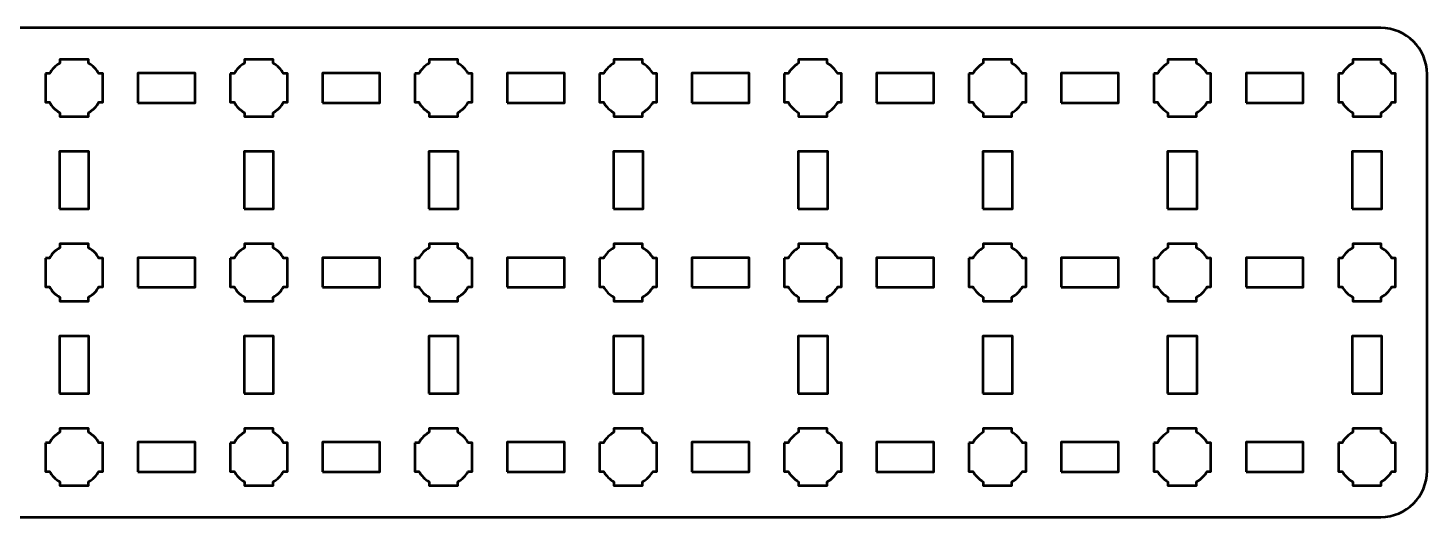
# Model space of a CAD drawing. Header units: centimetres. Extents: x -25.1 to 4.2, y -17.5 to -12.2.
# Drawn here: x -11 to 4.15, y -17.5 to -12.2 of the extents above; entities that cross this region are included whole.
import ezdxf

# ---------------------------------------------------------------- set-up
doc = ezdxf.new("R2010")
doc.units = ezdxf.units.CM
doc.header["$MEASUREMENT"] = 0
doc.layers.add('Layer 1', color=7, linetype='Continuous')

msp = doc.modelspace()

# ---------------------------------------------------------------- linework, layer by layer
at = {"layer": 'Layer 1', "color": 250, "lineweight": 53}
for points in [[(-9.81, -13.01), (-9.19, -13.01), (-9.19, -12.69), (-9.81, -12.69), (-9.81, -13.01)], [(-7.81, -13.01), (-7.19, -13.01), (-7.19, -12.69), (-7.81, -12.69), (-7.81, -13.01)], [(-5.81, -13.01), (-5.19, -13.01), (-5.19, -12.69), (-5.81, -12.69), (-5.81, -13.01)], [(-3.81, -13.01), (-3.19, -13.01), (-3.19, -12.69), (-3.81, -12.69), (-3.81, -13.01)], [(-1.81, -13.01), (-1.19, -13.01), (-1.19, -12.69), (-1.81, -12.69), (-1.81, -13.01)], [(0.19, -13.01), (0.81, -13.01), (0.81, -12.69), (0.19, -12.69), (0.19, -13.01)], [(2.19, -13.01), (2.81, -13.01), (2.81, -12.69), (2.19, -12.69), (2.19, -13.01)], [(-10.66, -14.16), (-10.34, -14.16), (-10.34, -13.54), (-10.66, -13.54), (-10.66, -14.16)], [(-8.66, -14.16), (-8.34, -14.16), (-8.34, -13.54), (-8.66, -13.54), (-8.66, -14.16)], [(-6.66, -14.16), (-6.34, -14.16), (-6.34, -13.54), (-6.66, -13.54), (-6.66, -14.16)], [(-4.66, -14.16), (-4.34, -14.16), (-4.34, -13.54), (-4.66, -13.54), (-4.66, -14.16)], [(-2.66, -14.16), (-2.34, -14.16), (-2.34, -13.54), (-2.66, -13.54), (-2.66, -14.16)], [(-0.66, -14.16), (-0.34, -14.16), (-0.34, -13.54), (-0.66, -13.54), (-0.66, -14.16)], [(1.34, -14.16), (1.66, -14.16), (1.66, -13.54), (1.34, -13.54), (1.34, -14.16)], [(3.34, -14.16), (3.66, -14.16), (3.66, -13.54), (3.34, -13.54), (3.34, -14.16)], [(-9.81, -15.01), (-9.19, -15.01), (-9.19, -14.69), (-9.81, -14.69), (-9.81, -15.01)], [(-7.81, -15.01), (-7.19, -15.01), (-7.19, -14.69), (-7.81, -14.69), (-7.81, -15.01)], [(-5.81, -15.01), (-5.19, -15.01), (-5.19, -14.69), (-5.81, -14.69), (-5.81, -15.01)], [(-3.81, -15.01), (-3.19, -15.01), (-3.19, -14.69), (-3.81, -14.69), (-3.81, -15.01)], [(-1.81, -15.01), (-1.19, -15.01), (-1.19, -14.69), (-1.81, -14.69), (-1.81, -15.01)], [(0.19, -15.01), (0.81, -15.01), (0.81, -14.69), (0.19, -14.69), (0.19, -15.01)], [(2.19, -15.01), (2.81, -15.01), (2.81, -14.69), (2.19, -14.69), (2.19, -15.01)], [(-10.66, -16.16), (-10.34, -16.16), (-10.34, -15.54), (-10.66, -15.54), (-10.66, -16.16)], [(-8.66, -16.16), (-8.34, -16.16), (-8.34, -15.54), (-8.66, -15.54), (-8.66, -16.16)], [(-6.66, -16.16), (-6.34, -16.16), (-6.34, -15.54), (-6.66, -15.54), (-6.66, -16.16)], [(-4.66, -16.16), (-4.34, -16.16), (-4.34, -15.54), (-4.66, -15.54), (-4.66, -16.16)], [(-2.66, -16.16), (-2.34, -16.16), (-2.34, -15.54), (-2.66, -15.54), (-2.66, -16.16)], [(-0.66, -16.16), (-0.34, -16.16), (-0.34, -15.54), (-0.66, -15.54), (-0.66, -16.16)], [(1.34, -16.16), (1.66, -16.16), (1.66, -15.54), (1.34, -15.54), (1.34, -16.16)], [(3.34, -16.16), (3.66, -16.16), (3.66, -15.54), (3.34, -15.54), (3.34, -16.16)], [(-9.81, -17.01), (-9.19, -17.01), (-9.19, -16.69), (-9.81, -16.69), (-9.81, -17.01)], [(-7.81, -17.01), (-7.19, -17.01), (-7.19, -16.69), (-7.81, -16.69), (-7.81, -17.01)], [(-5.81, -17.01), (-5.19, -17.01), (-5.19, -16.69), (-5.81, -16.69), (-5.81, -17.01)], [(-3.81, -17.01), (-3.19, -17.01), (-3.19, -16.69), (-3.81, -16.69), (-3.81, -17.01)], [(-1.81, -17.01), (-1.19, -17.01), (-1.19, -16.69), (-1.81, -16.69), (-1.81, -17.01)], [(0.19, -17.01), (0.81, -17.01), (0.81, -16.69), (0.19, -16.69), (0.19, -17.01)], [(2.19, -17.01), (2.81, -17.01), (2.81, -16.69), (2.19, -16.69), (2.19, -17.01)]]:
    msp.add_lwpolyline(points, close=True, dxfattribs=at)
msp.add_open_spline([(-25.15, -17), (-25.15, -17), (-25.15, -12.7), (-25.15, -12.7), (-25.15, -12.7), (-25.15, -12.42391), (-24.92609, -12.2), (-24.65, -12.2), (-24.65, -12.2), (-24.65, -12.2), (3.65, -12.2), (3.65, -12.2), (3.65, -12.2), (3.92609, -12.2), (4.15, -12.42391), (4.15, -12.7), (4.15, -12.7), (4.15, -12.7), (4.15, -17), (4.15, -17), (4.15, -17), (4.15, -17.27609), (3.92609, -17.5), (3.65, -17.5), (3.65, -17.5), (3.65, -17.5), (-24.65, -17.5), (-24.65, -17.5), (-24.65, -17.5), (-24.92609, -17.5), (-25.15, -17.27609), (-25.15, -17)], degree=3, knots=[0, 0, 0, 0, 0.125, 0.125, 0.125, 0.125, 0.25, 0.25, 0.25, 0.25, 0.375, 0.375, 0.375, 0.375, 0.5, 0.5, 0.5, 0.5, 0.625, 0.625, 0.625, 0.625, 0.75, 0.75, 0.75, 0.75, 0.875, 0.875, 0.875, 0.875, 1, 1, 1, 1], dxfattribs=at)
at = {"layer": 'Layer 1', "lineweight": 53}
for points in [[(-10.81, -12.695), (-10.81, -12.695), (-10.76851, -12.695), (-10.76851, -12.695), (-10.76851, -12.695), (-10.74128, -12.64795), (-10.70205, -12.60872), (-10.655, -12.58149), (-10.655, -12.58149), (-10.655, -12.58149), (-10.655, -12.54), (-10.655, -12.54), (-10.655, -12.54), (-10.655, -12.54), (-10.5, -12.54), (-10.5, -12.54), (-10.5, -12.54), (-10.5, -12.54), (-10.345, -12.54), (-10.345, -12.54), (-10.345, -12.54), (-10.345, -12.54), (-10.345, -12.58149), (-10.345, -12.58149), (-10.345, -12.58149), (-10.29795, -12.60872), (-10.25872, -12.64795), (-10.23149, -12.695), (-10.23149, -12.695), (-10.23149, -12.695), (-10.19, -12.695), (-10.19, -12.695), (-10.19, -12.695), (-10.19, -12.695), (-10.19, -12.85), (-10.19, -12.85), (-10.19, -12.85), (-10.19, -12.85), (-10.19, -13.005), (-10.19, -13.005), (-10.19, -13.005), (-10.19, -13.005), (-10.23149, -13.005), (-10.23149, -13.005), (-10.23149, -13.005), (-10.25872, -13.05205), (-10.29795, -13.09128), (-10.345, -13.11851), (-10.345, -13.11851), (-10.345, -13.11851), (-10.345, -13.16), (-10.345, -13.16), (-10.345, -13.16), (-10.345, -13.16), (-10.5, -13.16), (-10.5, -13.16), (-10.5, -13.16), (-10.5, -13.16), (-10.655, -13.16), (-10.655, -13.16), (-10.655, -13.16), (-10.655, -13.16), (-10.655, -13.11851), (-10.655, -13.11851), (-10.655, -13.11851), (-10.70205, -13.09128), (-10.74128, -13.05205), (-10.76851, -13.005), (-10.76851, -13.005), (-10.76851, -13.005), (-10.81, -13.005), (-10.81, -13.005), (-10.81, -13.005), (-10.81, -13.005), (-10.81, -12.85), (-10.81, -12.85), (-10.81, -12.85), (-10.81, -12.85), (-10.81, -12.695), (-10.81, -12.695)], [(-8.81, -12.695), (-8.81, -12.695), (-8.76851, -12.695), (-8.76851, -12.695), (-8.76851, -12.695), (-8.74128, -12.64795), (-8.70205, -12.60872), (-8.655, -12.58149), (-8.655, -12.58149), (-8.655, -12.58149), (-8.655, -12.54), (-8.655, -12.54), (-8.655, -12.54), (-8.655, -12.54), (-8.5, -12.54), (-8.5, -12.54), (-8.5, -12.54), (-8.5, -12.54), (-8.345, -12.54), (-8.345, -12.54), (-8.345, -12.54), (-8.345, -12.54), (-8.345, -12.58149), (-8.345, -12.58149), (-8.345, -12.58149), (-8.29795, -12.60872), (-8.25872, -12.64795), (-8.23149, -12.695), (-8.23149, -12.695), (-8.23149, -12.695), (-8.19, -12.695), (-8.19, -12.695), (-8.19, -12.695), (-8.19, -12.695), (-8.19, -12.85), (-8.19, -12.85), (-8.19, -12.85), (-8.19, -12.85), (-8.19, -13.005), (-8.19, -13.005), (-8.19, -13.005), (-8.19, -13.005), (-8.23149, -13.005), (-8.23149, -13.005), (-8.23149, -13.005), (-8.25872, -13.05205), (-8.29795, -13.09128), (-8.345, -13.11851), (-8.345, -13.11851), (-8.345, -13.11851), (-8.345, -13.16), (-8.345, -13.16), (-8.345, -13.16), (-8.345, -13.16), (-8.5, -13.16), (-8.5, -13.16), (-8.5, -13.16), (-8.5, -13.16), (-8.655, -13.16), (-8.655, -13.16), (-8.655, -13.16), (-8.655, -13.16), (-8.655, -13.11851), (-8.655, -13.11851), (-8.655, -13.11851), (-8.70205, -13.09128), (-8.74128, -13.05205), (-8.76851, -13.005), (-8.76851, -13.005), (-8.76851, -13.005), (-8.81, -13.005), (-8.81, -13.005), (-8.81, -13.005), (-8.81, -13.005), (-8.81, -12.85), (-8.81, -12.85), (-8.81, -12.85), (-8.81, -12.85), (-8.81, -12.695), (-8.81, -12.695)], [(-6.81, -12.695), (-6.81, -12.695), (-6.76851, -12.695), (-6.76851, -12.695), (-6.76851, -12.695), (-6.74128, -12.64795), (-6.70205, -12.60872), (-6.655, -12.58149), (-6.655, -12.58149), (-6.655, -12.58149), (-6.655, -12.54), (-6.655, -12.54), (-6.655, -12.54), (-6.655, -12.54), (-6.5, -12.54), (-6.5, -12.54), (-6.5, -12.54), (-6.5, -12.54), (-6.345, -12.54), (-6.345, -12.54), (-6.345, -12.54), (-6.345, -12.54), (-6.345, -12.58149), (-6.345, -12.58149), (-6.345, -12.58149), (-6.29795, -12.60872), (-6.25872, -12.64795), (-6.23149, -12.695), (-6.23149, -12.695), (-6.23149, -12.695), (-6.19, -12.695), (-6.19, -12.695), (-6.19, -12.695), (-6.19, -12.695), (-6.19, -12.85), (-6.19, -12.85), (-6.19, -12.85), (-6.19, -12.85), (-6.19, -13.005), (-6.19, -13.005), (-6.19, -13.005), (-6.19, -13.005), (-6.23149, -13.005), (-6.23149, -13.005), (-6.23149, -13.005), (-6.25872, -13.05205), (-6.29795, -13.09128), (-6.345, -13.11851), (-6.345, -13.11851), (-6.345, -13.11851), (-6.345, -13.16), (-6.345, -13.16), (-6.345, -13.16), (-6.345, -13.16), (-6.5, -13.16), (-6.5, -13.16), (-6.5, -13.16), (-6.5, -13.16), (-6.655, -13.16), (-6.655, -13.16), (-6.655, -13.16), (-6.655, -13.16), (-6.655, -13.11851), (-6.655, -13.11851), (-6.655, -13.11851), (-6.70205, -13.09128), (-6.74128, -13.05205), (-6.76851, -13.005), (-6.76851, -13.005), (-6.76851, -13.005), (-6.81, -13.005), (-6.81, -13.005), (-6.81, -13.005), (-6.81, -13.005), (-6.81, -12.85), (-6.81, -12.85), (-6.81, -12.85), (-6.81, -12.85), (-6.81, -12.695), (-6.81, -12.695)], [(-4.81, -12.695), (-4.81, -12.695), (-4.76851, -12.695), (-4.76851, -12.695), (-4.76851, -12.695), (-4.74128, -12.64795), (-4.70205, -12.60872), (-4.655, -12.58149), (-4.655, -12.58149), (-4.655, -12.58149), (-4.655, -12.54), (-4.655, -12.54), (-4.655, -12.54), (-4.655, -12.54), (-4.5, -12.54), (-4.5, -12.54), (-4.5, -12.54), (-4.5, -12.54), (-4.345, -12.54), (-4.345, -12.54), (-4.345, -12.54), (-4.345, -12.54), (-4.345, -12.58149), (-4.345, -12.58149), (-4.345, -12.58149), (-4.29795, -12.60872), (-4.25872, -12.64795), (-4.23149, -12.695), (-4.23149, -12.695), (-4.23149, -12.695), (-4.19, -12.695), (-4.19, -12.695), (-4.19, -12.695), (-4.19, -12.695), (-4.19, -12.85), (-4.19, -12.85), (-4.19, -12.85), (-4.19, -12.85), (-4.19, -13.005), (-4.19, -13.005), (-4.19, -13.005), (-4.19, -13.005), (-4.23149, -13.005), (-4.23149, -13.005), (-4.23149, -13.005), (-4.25872, -13.05205), (-4.29795, -13.09128), (-4.345, -13.11851), (-4.345, -13.11851), (-4.345, -13.11851), (-4.345, -13.16), (-4.345, -13.16), (-4.345, -13.16), (-4.345, -13.16), (-4.5, -13.16), (-4.5, -13.16), (-4.5, -13.16), (-4.5, -13.16), (-4.655, -13.16), (-4.655, -13.16), (-4.655, -13.16), (-4.655, -13.16), (-4.655, -13.11851), (-4.655, -13.11851), (-4.655, -13.11851), (-4.70205, -13.09128), (-4.74128, -13.05205), (-4.76851, -13.005), (-4.76851, -13.005), (-4.76851, -13.005), (-4.81, -13.005), (-4.81, -13.005), (-4.81, -13.005), (-4.81, -13.005), (-4.81, -12.85), (-4.81, -12.85), (-4.81, -12.85), (-4.81, -12.85), (-4.81, -12.695), (-4.81, -12.695)], [(-2.81, -12.695), (-2.81, -12.695), (-2.76851, -12.695), (-2.76851, -12.695), (-2.76851, -12.695), (-2.74128, -12.64795), (-2.70205, -12.60872), (-2.655, -12.58149), (-2.655, -12.58149), (-2.655, -12.58149), (-2.655, -12.54), (-2.655, -12.54), (-2.655, -12.54), (-2.655, -12.54), (-2.5, -12.54), (-2.5, -12.54), (-2.5, -12.54), (-2.5, -12.54), (-2.345, -12.54), (-2.345, -12.54), (-2.345, -12.54), (-2.345, -12.54), (-2.345, -12.58149), (-2.345, -12.58149), (-2.345, -12.58149), (-2.29795, -12.60872), (-2.25872, -12.64795), (-2.23149, -12.695), (-2.23149, -12.695), (-2.23149, -12.695), (-2.19, -12.695), (-2.19, -12.695), (-2.19, -12.695), (-2.19, -12.695), (-2.19, -12.85), (-2.19, -12.85), (-2.19, -12.85), (-2.19, -12.85), (-2.19, -13.005), (-2.19, -13.005), (-2.19, -13.005), (-2.19, -13.005), (-2.23149, -13.005), (-2.23149, -13.005), (-2.23149, -13.005), (-2.25872, -13.05205), (-2.29795, -13.09128), (-2.345, -13.11851), (-2.345, -13.11851), (-2.345, -13.11851), (-2.345, -13.16), (-2.345, -13.16), (-2.345, -13.16), (-2.345, -13.16), (-2.5, -13.16), (-2.5, -13.16), (-2.5, -13.16), (-2.5, -13.16), (-2.655, -13.16), (-2.655, -13.16), (-2.655, -13.16), (-2.655, -13.16), (-2.655, -13.11851), (-2.655, -13.11851), (-2.655, -13.11851), (-2.70205, -13.09128), (-2.74128, -13.05205), (-2.76851, -13.005), (-2.76851, -13.005), (-2.76851, -13.005), (-2.81, -13.005), (-2.81, -13.005), (-2.81, -13.005), (-2.81, -13.005), (-2.81, -12.85), (-2.81, -12.85), (-2.81, -12.85), (-2.81, -12.85), (-2.81, -12.695), (-2.81, -12.695)], [(-0.81, -12.695), (-0.81, -12.695), (-0.76851, -12.695), (-0.76851, -12.695), (-0.76851, -12.695), (-0.74128, -12.64795), (-0.70205, -12.60872), (-0.655, -12.58149), (-0.655, -12.58149), (-0.655, -12.58149), (-0.655, -12.54), (-0.655, -12.54), (-0.655, -12.54), (-0.655, -12.54), (-0.5, -12.54), (-0.5, -12.54), (-0.5, -12.54), (-0.5, -12.54), (-0.345, -12.54), (-0.345, -12.54), (-0.345, -12.54), (-0.345, -12.54), (-0.345, -12.58149), (-0.345, -12.58149), (-0.345, -12.58149), (-0.29795, -12.60872), (-0.25872, -12.64795), (-0.23149, -12.695), (-0.23149, -12.695), (-0.23149, -12.695), (-0.19, -12.695), (-0.19, -12.695), (-0.19, -12.695), (-0.19, -12.695), (-0.19, -12.85), (-0.19, -12.85), (-0.19, -12.85), (-0.19, -12.85), (-0.19, -13.005), (-0.19, -13.005), (-0.19, -13.005), (-0.19, -13.005), (-0.23149, -13.005), (-0.23149, -13.005), (-0.23149, -13.005), (-0.25872, -13.05205), (-0.29795, -13.09128), (-0.345, -13.11851), (-0.345, -13.11851), (-0.345, -13.11851), (-0.345, -13.16), (-0.345, -13.16), (-0.345, -13.16), (-0.345, -13.16), (-0.5, -13.16), (-0.5, -13.16), (-0.5, -13.16), (-0.5, -13.16), (-0.655, -13.16), (-0.655, -13.16), (-0.655, -13.16), (-0.655, -13.16), (-0.655, -13.11851), (-0.655, -13.11851), (-0.655, -13.11851), (-0.70205, -13.09128), (-0.74128, -13.05205), (-0.76851, -13.005), (-0.76851, -13.005), (-0.76851, -13.005), (-0.81, -13.005), (-0.81, -13.005), (-0.81, -13.005), (-0.81, -13.005), (-0.81, -12.85), (-0.81, -12.85), (-0.81, -12.85), (-0.81, -12.85), (-0.81, -12.695), (-0.81, -12.695)], [(1.19, -12.695), (1.19, -12.695), (1.23149, -12.695), (1.23149, -12.695), (1.23149, -12.695), (1.25872, -12.64795), (1.29795, -12.60872), (1.345, -12.58149), (1.345, -12.58149), (1.345, -12.58149), (1.345, -12.54), (1.345, -12.54), (1.345, -12.54), (1.345, -12.54), (1.5, -12.54), (1.5, -12.54), (1.5, -12.54), (1.5, -12.54), (1.655, -12.54), (1.655, -12.54), (1.655, -12.54), (1.655, -12.54), (1.655, -12.58149), (1.655, -12.58149), (1.655, -12.58149), (1.70205, -12.60872), (1.74128, -12.64795), (1.76851, -12.695), (1.76851, -12.695), (1.76851, -12.695), (1.81, -12.695), (1.81, -12.695), (1.81, -12.695), (1.81, -12.695), (1.81, -12.85), (1.81, -12.85), (1.81, -12.85), (1.81, -12.85), (1.81, -13.005), (1.81, -13.005), (1.81, -13.005), (1.81, -13.005), (1.76851, -13.005), (1.76851, -13.005), (1.76851, -13.005), (1.74128, -13.05205), (1.70205, -13.09128), (1.655, -13.11851), (1.655, -13.11851), (1.655, -13.11851), (1.655, -13.16), (1.655, -13.16), (1.655, -13.16), (1.655, -13.16), (1.5, -13.16), (1.5, -13.16), (1.5, -13.16), (1.5, -13.16), (1.345, -13.16), (1.345, -13.16), (1.345, -13.16), (1.345, -13.16), (1.345, -13.11851), (1.345, -13.11851), (1.345, -13.11851), (1.29795, -13.09128), (1.25872, -13.05205), (1.23149, -13.005), (1.23149, -13.005), (1.23149, -13.005), (1.19, -13.005), (1.19, -13.005), (1.19, -13.005), (1.19, -13.005), (1.19, -12.85), (1.19, -12.85), (1.19, -12.85), (1.19, -12.85), (1.19, -12.695), (1.19, -12.695)], [(3.19, -12.695), (3.19, -12.695), (3.23149, -12.695), (3.23149, -12.695), (3.23149, -12.695), (3.25872, -12.64795), (3.29795, -12.60872), (3.345, -12.58149), (3.345, -12.58149), (3.345, -12.58149), (3.345, -12.54), (3.345, -12.54), (3.345, -12.54), (3.345, -12.54), (3.5, -12.54), (3.5, -12.54), (3.5, -12.54), (3.5, -12.54), (3.655, -12.54), (3.655, -12.54), (3.655, -12.54), (3.655, -12.54), (3.655, -12.58149), (3.655, -12.58149), (3.655, -12.58149), (3.70205, -12.60872), (3.74128, -12.64795), (3.76851, -12.695), (3.76851, -12.695), (3.76851, -12.695), (3.81, -12.695), (3.81, -12.695), (3.81, -12.695), (3.81, -12.695), (3.81, -12.85), (3.81, -12.85), (3.81, -12.85), (3.81, -12.85), (3.81, -13.005), (3.81, -13.005), (3.81, -13.005), (3.81, -13.005), (3.76851, -13.005), (3.76851, -13.005), (3.76851, -13.005), (3.74128, -13.05205), (3.70205, -13.09128), (3.655, -13.11851), (3.655, -13.11851), (3.655, -13.11851), (3.655, -13.16), (3.655, -13.16), (3.655, -13.16), (3.655, -13.16), (3.5, -13.16), (3.5, -13.16), (3.5, -13.16), (3.5, -13.16), (3.345, -13.16), (3.345, -13.16), (3.345, -13.16), (3.345, -13.16), (3.345, -13.11851), (3.345, -13.11851), (3.345, -13.11851), (3.29795, -13.09128), (3.25872, -13.05205), (3.23149, -13.005), (3.23149, -13.005), (3.23149, -13.005), (3.19, -13.005), (3.19, -13.005), (3.19, -13.005), (3.19, -13.005), (3.19, -12.85), (3.19, -12.85), (3.19, -12.85), (3.19, -12.85), (3.19, -12.695), (3.19, -12.695)], [(-10.81, -14.695), (-10.81, -14.695), (-10.76851, -14.695), (-10.76851, -14.695), (-10.76851, -14.695), (-10.74128, -14.64795), (-10.70205, -14.60872), (-10.655, -14.58149), (-10.655, -14.58149), (-10.655, -14.58149), (-10.655, -14.54), (-10.655, -14.54), (-10.655, -14.54), (-10.655, -14.54), (-10.5, -14.54), (-10.5, -14.54), (-10.5, -14.54), (-10.5, -14.54), (-10.345, -14.54), (-10.345, -14.54), (-10.345, -14.54), (-10.345, -14.54), (-10.345, -14.58149), (-10.345, -14.58149), (-10.345, -14.58149), (-10.29795, -14.60872), (-10.25872, -14.64795), (-10.23149, -14.695), (-10.23149, -14.695), (-10.23149, -14.695), (-10.19, -14.695), (-10.19, -14.695), (-10.19, -14.695), (-10.19, -14.695), (-10.19, -14.85), (-10.19, -14.85), (-10.19, -14.85), (-10.19, -14.85), (-10.19, -15.005), (-10.19, -15.005), (-10.19, -15.005), (-10.19, -15.005), (-10.23149, -15.005), (-10.23149, -15.005), (-10.23149, -15.005), (-10.25872, -15.05205), (-10.29795, -15.09128), (-10.345, -15.11851), (-10.345, -15.11851), (-10.345, -15.11851), (-10.345, -15.16), (-10.345, -15.16), (-10.345, -15.16), (-10.345, -15.16), (-10.5, -15.16), (-10.5, -15.16), (-10.5, -15.16), (-10.5, -15.16), (-10.655, -15.16), (-10.655, -15.16), (-10.655, -15.16), (-10.655, -15.16), (-10.655, -15.11851), (-10.655, -15.11851), (-10.655, -15.11851), (-10.70205, -15.09128), (-10.74128, -15.05205), (-10.76851, -15.005), (-10.76851, -15.005), (-10.76851, -15.005), (-10.81, -15.005), (-10.81, -15.005), (-10.81, -15.005), (-10.81, -15.005), (-10.81, -14.85), (-10.81, -14.85), (-10.81, -14.85), (-10.81, -14.85), (-10.81, -14.695), (-10.81, -14.695)], [(-8.81, -14.695), (-8.81, -14.695), (-8.76851, -14.695), (-8.76851, -14.695), (-8.76851, -14.695), (-8.74128, -14.64795), (-8.70205, -14.60872), (-8.655, -14.58149), (-8.655, -14.58149), (-8.655, -14.58149), (-8.655, -14.54), (-8.655, -14.54), (-8.655, -14.54), (-8.655, -14.54), (-8.5, -14.54), (-8.5, -14.54), (-8.5, -14.54), (-8.5, -14.54), (-8.345, -14.54), (-8.345, -14.54), (-8.345, -14.54), (-8.345, -14.54), (-8.345, -14.58149), (-8.345, -14.58149), (-8.345, -14.58149), (-8.29795, -14.60872), (-8.25872, -14.64795), (-8.23149, -14.695), (-8.23149, -14.695), (-8.23149, -14.695), (-8.19, -14.695), (-8.19, -14.695), (-8.19, -14.695), (-8.19, -14.695), (-8.19, -14.85), (-8.19, -14.85), (-8.19, -14.85), (-8.19, -14.85), (-8.19, -15.005), (-8.19, -15.005), (-8.19, -15.005), (-8.19, -15.005), (-8.23149, -15.005), (-8.23149, -15.005), (-8.23149, -15.005), (-8.25872, -15.05205), (-8.29795, -15.09128), (-8.345, -15.11851), (-8.345, -15.11851), (-8.345, -15.11851), (-8.345, -15.16), (-8.345, -15.16), (-8.345, -15.16), (-8.345, -15.16), (-8.5, -15.16), (-8.5, -15.16), (-8.5, -15.16), (-8.5, -15.16), (-8.655, -15.16), (-8.655, -15.16), (-8.655, -15.16), (-8.655, -15.16), (-8.655, -15.11851), (-8.655, -15.11851), (-8.655, -15.11851), (-8.70205, -15.09128), (-8.74128, -15.05205), (-8.76851, -15.005), (-8.76851, -15.005), (-8.76851, -15.005), (-8.81, -15.005), (-8.81, -15.005), (-8.81, -15.005), (-8.81, -15.005), (-8.81, -14.85), (-8.81, -14.85), (-8.81, -14.85), (-8.81, -14.85), (-8.81, -14.695), (-8.81, -14.695)], [(-6.81, -14.695), (-6.81, -14.695), (-6.76851, -14.695), (-6.76851, -14.695), (-6.76851, -14.695), (-6.74128, -14.64795), (-6.70205, -14.60872), (-6.655, -14.58149), (-6.655, -14.58149), (-6.655, -14.58149), (-6.655, -14.54), (-6.655, -14.54), (-6.655, -14.54), (-6.655, -14.54), (-6.5, -14.54), (-6.5, -14.54), (-6.5, -14.54), (-6.5, -14.54), (-6.345, -14.54), (-6.345, -14.54), (-6.345, -14.54), (-6.345, -14.54), (-6.345, -14.58149), (-6.345, -14.58149), (-6.345, -14.58149), (-6.29795, -14.60872), (-6.25872, -14.64795), (-6.23149, -14.695), (-6.23149, -14.695), (-6.23149, -14.695), (-6.19, -14.695), (-6.19, -14.695), (-6.19, -14.695), (-6.19, -14.695), (-6.19, -14.85), (-6.19, -14.85), (-6.19, -14.85), (-6.19, -14.85), (-6.19, -15.005), (-6.19, -15.005), (-6.19, -15.005), (-6.19, -15.005), (-6.23149, -15.005), (-6.23149, -15.005), (-6.23149, -15.005), (-6.25872, -15.05205), (-6.29795, -15.09128), (-6.345, -15.11851), (-6.345, -15.11851), (-6.345, -15.11851), (-6.345, -15.16), (-6.345, -15.16), (-6.345, -15.16), (-6.345, -15.16), (-6.5, -15.16), (-6.5, -15.16), (-6.5, -15.16), (-6.5, -15.16), (-6.655, -15.16), (-6.655, -15.16), (-6.655, -15.16), (-6.655, -15.16), (-6.655, -15.11851), (-6.655, -15.11851), (-6.655, -15.11851), (-6.70205, -15.09128), (-6.74128, -15.05205), (-6.76851, -15.005), (-6.76851, -15.005), (-6.76851, -15.005), (-6.81, -15.005), (-6.81, -15.005), (-6.81, -15.005), (-6.81, -15.005), (-6.81, -14.85), (-6.81, -14.85), (-6.81, -14.85), (-6.81, -14.85), (-6.81, -14.695), (-6.81, -14.695)], [(-4.81, -14.695), (-4.81, -14.695), (-4.76851, -14.695), (-4.76851, -14.695), (-4.76851, -14.695), (-4.74128, -14.64795), (-4.70205, -14.60872), (-4.655, -14.58149), (-4.655, -14.58149), (-4.655, -14.58149), (-4.655, -14.54), (-4.655, -14.54), (-4.655, -14.54), (-4.655, -14.54), (-4.5, -14.54), (-4.5, -14.54), (-4.5, -14.54), (-4.5, -14.54), (-4.345, -14.54), (-4.345, -14.54), (-4.345, -14.54), (-4.345, -14.54), (-4.345, -14.58149), (-4.345, -14.58149), (-4.345, -14.58149), (-4.29795, -14.60872), (-4.25872, -14.64795), (-4.23149, -14.695), (-4.23149, -14.695), (-4.23149, -14.695), (-4.19, -14.695), (-4.19, -14.695), (-4.19, -14.695), (-4.19, -14.695), (-4.19, -14.85), (-4.19, -14.85), (-4.19, -14.85), (-4.19, -14.85), (-4.19, -15.005), (-4.19, -15.005), (-4.19, -15.005), (-4.19, -15.005), (-4.23149, -15.005), (-4.23149, -15.005), (-4.23149, -15.005), (-4.25872, -15.05205), (-4.29795, -15.09128), (-4.345, -15.11851), (-4.345, -15.11851), (-4.345, -15.11851), (-4.345, -15.16), (-4.345, -15.16), (-4.345, -15.16), (-4.345, -15.16), (-4.5, -15.16), (-4.5, -15.16), (-4.5, -15.16), (-4.5, -15.16), (-4.655, -15.16), (-4.655, -15.16), (-4.655, -15.16), (-4.655, -15.16), (-4.655, -15.11851), (-4.655, -15.11851), (-4.655, -15.11851), (-4.70205, -15.09128), (-4.74128, -15.05205), (-4.76851, -15.005), (-4.76851, -15.005), (-4.76851, -15.005), (-4.81, -15.005), (-4.81, -15.005), (-4.81, -15.005), (-4.81, -15.005), (-4.81, -14.85), (-4.81, -14.85), (-4.81, -14.85), (-4.81, -14.85), (-4.81, -14.695), (-4.81, -14.695)], [(-2.81, -14.695), (-2.81, -14.695), (-2.76851, -14.695), (-2.76851, -14.695), (-2.76851, -14.695), (-2.74128, -14.64795), (-2.70205, -14.60872), (-2.655, -14.58149), (-2.655, -14.58149), (-2.655, -14.58149), (-2.655, -14.54), (-2.655, -14.54), (-2.655, -14.54), (-2.655, -14.54), (-2.5, -14.54), (-2.5, -14.54), (-2.5, -14.54), (-2.5, -14.54), (-2.345, -14.54), (-2.345, -14.54), (-2.345, -14.54), (-2.345, -14.54), (-2.345, -14.58149), (-2.345, -14.58149), (-2.345, -14.58149), (-2.29795, -14.60872), (-2.25872, -14.64795), (-2.23149, -14.695), (-2.23149, -14.695), (-2.23149, -14.695), (-2.19, -14.695), (-2.19, -14.695), (-2.19, -14.695), (-2.19, -14.695), (-2.19, -14.85), (-2.19, -14.85), (-2.19, -14.85), (-2.19, -14.85), (-2.19, -15.005), (-2.19, -15.005), (-2.19, -15.005), (-2.19, -15.005), (-2.23149, -15.005), (-2.23149, -15.005), (-2.23149, -15.005), (-2.25872, -15.05205), (-2.29795, -15.09128), (-2.345, -15.11851), (-2.345, -15.11851), (-2.345, -15.11851), (-2.345, -15.16), (-2.345, -15.16), (-2.345, -15.16), (-2.345, -15.16), (-2.5, -15.16), (-2.5, -15.16), (-2.5, -15.16), (-2.5, -15.16), (-2.655, -15.16), (-2.655, -15.16), (-2.655, -15.16), (-2.655, -15.16), (-2.655, -15.11851), (-2.655, -15.11851), (-2.655, -15.11851), (-2.70205, -15.09128), (-2.74128, -15.05205), (-2.76851, -15.005), (-2.76851, -15.005), (-2.76851, -15.005), (-2.81, -15.005), (-2.81, -15.005), (-2.81, -15.005), (-2.81, -15.005), (-2.81, -14.85), (-2.81, -14.85), (-2.81, -14.85), (-2.81, -14.85), (-2.81, -14.695), (-2.81, -14.695)], [(-0.81, -14.695), (-0.81, -14.695), (-0.76851, -14.695), (-0.76851, -14.695), (-0.76851, -14.695), (-0.74128, -14.64795), (-0.70205, -14.60872), (-0.655, -14.58149), (-0.655, -14.58149), (-0.655, -14.58149), (-0.655, -14.54), (-0.655, -14.54), (-0.655, -14.54), (-0.655, -14.54), (-0.5, -14.54), (-0.5, -14.54), (-0.5, -14.54), (-0.5, -14.54), (-0.345, -14.54), (-0.345, -14.54), (-0.345, -14.54), (-0.345, -14.54), (-0.345, -14.58149), (-0.345, -14.58149), (-0.345, -14.58149), (-0.29795, -14.60872), (-0.25872, -14.64795), (-0.23149, -14.695), (-0.23149, -14.695), (-0.23149, -14.695), (-0.19, -14.695), (-0.19, -14.695), (-0.19, -14.695), (-0.19, -14.695), (-0.19, -14.85), (-0.19, -14.85), (-0.19, -14.85), (-0.19, -14.85), (-0.19, -15.005), (-0.19, -15.005), (-0.19, -15.005), (-0.19, -15.005), (-0.23149, -15.005), (-0.23149, -15.005), (-0.23149, -15.005), (-0.25872, -15.05205), (-0.29795, -15.09128), (-0.345, -15.11851), (-0.345, -15.11851), (-0.345, -15.11851), (-0.345, -15.16), (-0.345, -15.16), (-0.345, -15.16), (-0.345, -15.16), (-0.5, -15.16), (-0.5, -15.16), (-0.5, -15.16), (-0.5, -15.16), (-0.655, -15.16), (-0.655, -15.16), (-0.655, -15.16), (-0.655, -15.16), (-0.655, -15.11851), (-0.655, -15.11851), (-0.655, -15.11851), (-0.70205, -15.09128), (-0.74128, -15.05205), (-0.76851, -15.005), (-0.76851, -15.005), (-0.76851, -15.005), (-0.81, -15.005), (-0.81, -15.005), (-0.81, -15.005), (-0.81, -15.005), (-0.81, -14.85), (-0.81, -14.85), (-0.81, -14.85), (-0.81, -14.85), (-0.81, -14.695), (-0.81, -14.695)], [(1.19, -14.695), (1.19, -14.695), (1.23149, -14.695), (1.23149, -14.695), (1.23149, -14.695), (1.25872, -14.64795), (1.29795, -14.60872), (1.345, -14.58149), (1.345, -14.58149), (1.345, -14.58149), (1.345, -14.54), (1.345, -14.54), (1.345, -14.54), (1.345, -14.54), (1.5, -14.54), (1.5, -14.54), (1.5, -14.54), (1.5, -14.54), (1.655, -14.54), (1.655, -14.54), (1.655, -14.54), (1.655, -14.54), (1.655, -14.58149), (1.655, -14.58149), (1.655, -14.58149), (1.70205, -14.60872), (1.74128, -14.64795), (1.76851, -14.695), (1.76851, -14.695), (1.76851, -14.695), (1.81, -14.695), (1.81, -14.695), (1.81, -14.695), (1.81, -14.695), (1.81, -14.85), (1.81, -14.85), (1.81, -14.85), (1.81, -14.85), (1.81, -15.005), (1.81, -15.005), (1.81, -15.005), (1.81, -15.005), (1.76851, -15.005), (1.76851, -15.005), (1.76851, -15.005), (1.74128, -15.05205), (1.70205, -15.09128), (1.655, -15.11851), (1.655, -15.11851), (1.655, -15.11851), (1.655, -15.16), (1.655, -15.16), (1.655, -15.16), (1.655, -15.16), (1.5, -15.16), (1.5, -15.16), (1.5, -15.16), (1.5, -15.16), (1.345, -15.16), (1.345, -15.16), (1.345, -15.16), (1.345, -15.16), (1.345, -15.11851), (1.345, -15.11851), (1.345, -15.11851), (1.29795, -15.09128), (1.25872, -15.05205), (1.23149, -15.005), (1.23149, -15.005), (1.23149, -15.005), (1.19, -15.005), (1.19, -15.005), (1.19, -15.005), (1.19, -15.005), (1.19, -14.85), (1.19, -14.85), (1.19, -14.85), (1.19, -14.85), (1.19, -14.695), (1.19, -14.695)], [(3.19, -14.695), (3.19, -14.695), (3.23149, -14.695), (3.23149, -14.695), (3.23149, -14.695), (3.25872, -14.64795), (3.29795, -14.60872), (3.345, -14.58149), (3.345, -14.58149), (3.345, -14.58149), (3.345, -14.54), (3.345, -14.54), (3.345, -14.54), (3.345, -14.54), (3.5, -14.54), (3.5, -14.54), (3.5, -14.54), (3.5, -14.54), (3.655, -14.54), (3.655, -14.54), (3.655, -14.54), (3.655, -14.54), (3.655, -14.58149), (3.655, -14.58149), (3.655, -14.58149), (3.70205, -14.60872), (3.74128, -14.64795), (3.76851, -14.695), (3.76851, -14.695), (3.76851, -14.695), (3.81, -14.695), (3.81, -14.695), (3.81, -14.695), (3.81, -14.695), (3.81, -14.85), (3.81, -14.85), (3.81, -14.85), (3.81, -14.85), (3.81, -15.005), (3.81, -15.005), (3.81, -15.005), (3.81, -15.005), (3.76851, -15.005), (3.76851, -15.005), (3.76851, -15.005), (3.74128, -15.05205), (3.70205, -15.09128), (3.655, -15.11851), (3.655, -15.11851), (3.655, -15.11851), (3.655, -15.16), (3.655, -15.16), (3.655, -15.16), (3.655, -15.16), (3.5, -15.16), (3.5, -15.16), (3.5, -15.16), (3.5, -15.16), (3.345, -15.16), (3.345, -15.16), (3.345, -15.16), (3.345, -15.16), (3.345, -15.11851), (3.345, -15.11851), (3.345, -15.11851), (3.29795, -15.09128), (3.25872, -15.05205), (3.23149, -15.005), (3.23149, -15.005), (3.23149, -15.005), (3.19, -15.005), (3.19, -15.005), (3.19, -15.005), (3.19, -15.005), (3.19, -14.85), (3.19, -14.85), (3.19, -14.85), (3.19, -14.85), (3.19, -14.695), (3.19, -14.695)], [(-10.81, -16.695), (-10.81, -16.695), (-10.76851, -16.695), (-10.76851, -16.695), (-10.76851, -16.695), (-10.74128, -16.64795), (-10.70205, -16.60872), (-10.655, -16.58149), (-10.655, -16.58149), (-10.655, -16.58149), (-10.655, -16.54), (-10.655, -16.54), (-10.655, -16.54), (-10.655, -16.54), (-10.5, -16.54), (-10.5, -16.54), (-10.5, -16.54), (-10.5, -16.54), (-10.345, -16.54), (-10.345, -16.54), (-10.345, -16.54), (-10.345, -16.54), (-10.345, -16.58149), (-10.345, -16.58149), (-10.345, -16.58149), (-10.29795, -16.60872), (-10.25872, -16.64795), (-10.23149, -16.695), (-10.23149, -16.695), (-10.23149, -16.695), (-10.19, -16.695), (-10.19, -16.695), (-10.19, -16.695), (-10.19, -16.695), (-10.19, -16.85), (-10.19, -16.85), (-10.19, -16.85), (-10.19, -16.85), (-10.19, -17.005), (-10.19, -17.005), (-10.19, -17.005), (-10.19, -17.005), (-10.23149, -17.005), (-10.23149, -17.005), (-10.23149, -17.005), (-10.25872, -17.05205), (-10.29795, -17.09128), (-10.345, -17.11851), (-10.345, -17.11851), (-10.345, -17.11851), (-10.345, -17.16), (-10.345, -17.16), (-10.345, -17.16), (-10.345, -17.16), (-10.5, -17.16), (-10.5, -17.16), (-10.5, -17.16), (-10.5, -17.16), (-10.655, -17.16), (-10.655, -17.16), (-10.655, -17.16), (-10.655, -17.16), (-10.655, -17.11851), (-10.655, -17.11851), (-10.655, -17.11851), (-10.70205, -17.09128), (-10.74128, -17.05205), (-10.76851, -17.005), (-10.76851, -17.005), (-10.76851, -17.005), (-10.81, -17.005), (-10.81, -17.005), (-10.81, -17.005), (-10.81, -17.005), (-10.81, -16.85), (-10.81, -16.85), (-10.81, -16.85), (-10.81, -16.85), (-10.81, -16.695), (-10.81, -16.695)], [(-8.81, -16.695), (-8.81, -16.695), (-8.76851, -16.695), (-8.76851, -16.695), (-8.76851, -16.695), (-8.74128, -16.64795), (-8.70205, -16.60872), (-8.655, -16.58149), (-8.655, -16.58149), (-8.655, -16.58149), (-8.655, -16.54), (-8.655, -16.54), (-8.655, -16.54), (-8.655, -16.54), (-8.5, -16.54), (-8.5, -16.54), (-8.5, -16.54), (-8.5, -16.54), (-8.345, -16.54), (-8.345, -16.54), (-8.345, -16.54), (-8.345, -16.54), (-8.345, -16.58149), (-8.345, -16.58149), (-8.345, -16.58149), (-8.29795, -16.60872), (-8.25872, -16.64795), (-8.23149, -16.695), (-8.23149, -16.695), (-8.23149, -16.695), (-8.19, -16.695), (-8.19, -16.695), (-8.19, -16.695), (-8.19, -16.695), (-8.19, -16.85), (-8.19, -16.85), (-8.19, -16.85), (-8.19, -16.85), (-8.19, -17.005), (-8.19, -17.005), (-8.19, -17.005), (-8.19, -17.005), (-8.23149, -17.005), (-8.23149, -17.005), (-8.23149, -17.005), (-8.25872, -17.05205), (-8.29795, -17.09128), (-8.345, -17.11851), (-8.345, -17.11851), (-8.345, -17.11851), (-8.345, -17.16), (-8.345, -17.16), (-8.345, -17.16), (-8.345, -17.16), (-8.5, -17.16), (-8.5, -17.16), (-8.5, -17.16), (-8.5, -17.16), (-8.655, -17.16), (-8.655, -17.16), (-8.655, -17.16), (-8.655, -17.16), (-8.655, -17.11851), (-8.655, -17.11851), (-8.655, -17.11851), (-8.70205, -17.09128), (-8.74128, -17.05205), (-8.76851, -17.005), (-8.76851, -17.005), (-8.76851, -17.005), (-8.81, -17.005), (-8.81, -17.005), (-8.81, -17.005), (-8.81, -17.005), (-8.81, -16.85), (-8.81, -16.85), (-8.81, -16.85), (-8.81, -16.85), (-8.81, -16.695), (-8.81, -16.695)], [(-6.81, -16.695), (-6.81, -16.695), (-6.76851, -16.695), (-6.76851, -16.695), (-6.76851, -16.695), (-6.74128, -16.64795), (-6.70205, -16.60872), (-6.655, -16.58149), (-6.655, -16.58149), (-6.655, -16.58149), (-6.655, -16.54), (-6.655, -16.54), (-6.655, -16.54), (-6.655, -16.54), (-6.5, -16.54), (-6.5, -16.54), (-6.5, -16.54), (-6.5, -16.54), (-6.345, -16.54), (-6.345, -16.54), (-6.345, -16.54), (-6.345, -16.54), (-6.345, -16.58149), (-6.345, -16.58149), (-6.345, -16.58149), (-6.29795, -16.60872), (-6.25872, -16.64795), (-6.23149, -16.695), (-6.23149, -16.695), (-6.23149, -16.695), (-6.19, -16.695), (-6.19, -16.695), (-6.19, -16.695), (-6.19, -16.695), (-6.19, -16.85), (-6.19, -16.85), (-6.19, -16.85), (-6.19, -16.85), (-6.19, -17.005), (-6.19, -17.005), (-6.19, -17.005), (-6.19, -17.005), (-6.23149, -17.005), (-6.23149, -17.005), (-6.23149, -17.005), (-6.25872, -17.05205), (-6.29795, -17.09128), (-6.345, -17.11851), (-6.345, -17.11851), (-6.345, -17.11851), (-6.345, -17.16), (-6.345, -17.16), (-6.345, -17.16), (-6.345, -17.16), (-6.5, -17.16), (-6.5, -17.16), (-6.5, -17.16), (-6.5, -17.16), (-6.655, -17.16), (-6.655, -17.16), (-6.655, -17.16), (-6.655, -17.16), (-6.655, -17.11851), (-6.655, -17.11851), (-6.655, -17.11851), (-6.70205, -17.09128), (-6.74128, -17.05205), (-6.76851, -17.005), (-6.76851, -17.005), (-6.76851, -17.005), (-6.81, -17.005), (-6.81, -17.005), (-6.81, -17.005), (-6.81, -17.005), (-6.81, -16.85), (-6.81, -16.85), (-6.81, -16.85), (-6.81, -16.85), (-6.81, -16.695), (-6.81, -16.695)], [(-4.81, -16.695), (-4.81, -16.695), (-4.76851, -16.695), (-4.76851, -16.695), (-4.76851, -16.695), (-4.74128, -16.64795), (-4.70205, -16.60872), (-4.655, -16.58149), (-4.655, -16.58149), (-4.655, -16.58149), (-4.655, -16.54), (-4.655, -16.54), (-4.655, -16.54), (-4.655, -16.54), (-4.5, -16.54), (-4.5, -16.54), (-4.5, -16.54), (-4.5, -16.54), (-4.345, -16.54), (-4.345, -16.54), (-4.345, -16.54), (-4.345, -16.54), (-4.345, -16.58149), (-4.345, -16.58149), (-4.345, -16.58149), (-4.29795, -16.60872), (-4.25872, -16.64795), (-4.23149, -16.695), (-4.23149, -16.695), (-4.23149, -16.695), (-4.19, -16.695), (-4.19, -16.695), (-4.19, -16.695), (-4.19, -16.695), (-4.19, -16.85), (-4.19, -16.85), (-4.19, -16.85), (-4.19, -16.85), (-4.19, -17.005), (-4.19, -17.005), (-4.19, -17.005), (-4.19, -17.005), (-4.23149, -17.005), (-4.23149, -17.005), (-4.23149, -17.005), (-4.25872, -17.05205), (-4.29795, -17.09128), (-4.345, -17.11851), (-4.345, -17.11851), (-4.345, -17.11851), (-4.345, -17.16), (-4.345, -17.16), (-4.345, -17.16), (-4.345, -17.16), (-4.5, -17.16), (-4.5, -17.16), (-4.5, -17.16), (-4.5, -17.16), (-4.655, -17.16), (-4.655, -17.16), (-4.655, -17.16), (-4.655, -17.16), (-4.655, -17.11851), (-4.655, -17.11851), (-4.655, -17.11851), (-4.70205, -17.09128), (-4.74128, -17.05205), (-4.76851, -17.005), (-4.76851, -17.005), (-4.76851, -17.005), (-4.81, -17.005), (-4.81, -17.005), (-4.81, -17.005), (-4.81, -17.005), (-4.81, -16.85), (-4.81, -16.85), (-4.81, -16.85), (-4.81, -16.85), (-4.81, -16.695), (-4.81, -16.695)], [(-2.81, -16.695), (-2.81, -16.695), (-2.76851, -16.695), (-2.76851, -16.695), (-2.76851, -16.695), (-2.74128, -16.64795), (-2.70205, -16.60872), (-2.655, -16.58149), (-2.655, -16.58149), (-2.655, -16.58149), (-2.655, -16.54), (-2.655, -16.54), (-2.655, -16.54), (-2.655, -16.54), (-2.5, -16.54), (-2.5, -16.54), (-2.5, -16.54), (-2.5, -16.54), (-2.345, -16.54), (-2.345, -16.54), (-2.345, -16.54), (-2.345, -16.54), (-2.345, -16.58149), (-2.345, -16.58149), (-2.345, -16.58149), (-2.29795, -16.60872), (-2.25872, -16.64795), (-2.23149, -16.695), (-2.23149, -16.695), (-2.23149, -16.695), (-2.19, -16.695), (-2.19, -16.695), (-2.19, -16.695), (-2.19, -16.695), (-2.19, -16.85), (-2.19, -16.85), (-2.19, -16.85), (-2.19, -16.85), (-2.19, -17.005), (-2.19, -17.005), (-2.19, -17.005), (-2.19, -17.005), (-2.23149, -17.005), (-2.23149, -17.005), (-2.23149, -17.005), (-2.25872, -17.05205), (-2.29795, -17.09128), (-2.345, -17.11851), (-2.345, -17.11851), (-2.345, -17.11851), (-2.345, -17.16), (-2.345, -17.16), (-2.345, -17.16), (-2.345, -17.16), (-2.5, -17.16), (-2.5, -17.16), (-2.5, -17.16), (-2.5, -17.16), (-2.655, -17.16), (-2.655, -17.16), (-2.655, -17.16), (-2.655, -17.16), (-2.655, -17.11851), (-2.655, -17.11851), (-2.655, -17.11851), (-2.70205, -17.09128), (-2.74128, -17.05205), (-2.76851, -17.005), (-2.76851, -17.005), (-2.76851, -17.005), (-2.81, -17.005), (-2.81, -17.005), (-2.81, -17.005), (-2.81, -17.005), (-2.81, -16.85), (-2.81, -16.85), (-2.81, -16.85), (-2.81, -16.85), (-2.81, -16.695), (-2.81, -16.695)], [(-0.81, -16.695), (-0.81, -16.695), (-0.76851, -16.695), (-0.76851, -16.695), (-0.76851, -16.695), (-0.74128, -16.64795), (-0.70205, -16.60872), (-0.655, -16.58149), (-0.655, -16.58149), (-0.655, -16.58149), (-0.655, -16.54), (-0.655, -16.54), (-0.655, -16.54), (-0.655, -16.54), (-0.5, -16.54), (-0.5, -16.54), (-0.5, -16.54), (-0.5, -16.54), (-0.345, -16.54), (-0.345, -16.54), (-0.345, -16.54), (-0.345, -16.54), (-0.345, -16.58149), (-0.345, -16.58149), (-0.345, -16.58149), (-0.29795, -16.60872), (-0.25872, -16.64795), (-0.23149, -16.695), (-0.23149, -16.695), (-0.23149, -16.695), (-0.19, -16.695), (-0.19, -16.695), (-0.19, -16.695), (-0.19, -16.695), (-0.19, -16.85), (-0.19, -16.85), (-0.19, -16.85), (-0.19, -16.85), (-0.19, -17.005), (-0.19, -17.005), (-0.19, -17.005), (-0.19, -17.005), (-0.23149, -17.005), (-0.23149, -17.005), (-0.23149, -17.005), (-0.25872, -17.05205), (-0.29795, -17.09128), (-0.345, -17.11851), (-0.345, -17.11851), (-0.345, -17.11851), (-0.345, -17.16), (-0.345, -17.16), (-0.345, -17.16), (-0.345, -17.16), (-0.5, -17.16), (-0.5, -17.16), (-0.5, -17.16), (-0.5, -17.16), (-0.655, -17.16), (-0.655, -17.16), (-0.655, -17.16), (-0.655, -17.16), (-0.655, -17.11851), (-0.655, -17.11851), (-0.655, -17.11851), (-0.70205, -17.09128), (-0.74128, -17.05205), (-0.76851, -17.005), (-0.76851, -17.005), (-0.76851, -17.005), (-0.81, -17.005), (-0.81, -17.005), (-0.81, -17.005), (-0.81, -17.005), (-0.81, -16.85), (-0.81, -16.85), (-0.81, -16.85), (-0.81, -16.85), (-0.81, -16.695), (-0.81, -16.695)], [(1.19, -16.695), (1.19, -16.695), (1.23149, -16.695), (1.23149, -16.695), (1.23149, -16.695), (1.25872, -16.64795), (1.29795, -16.60872), (1.345, -16.58149), (1.345, -16.58149), (1.345, -16.58149), (1.345, -16.54), (1.345, -16.54), (1.345, -16.54), (1.345, -16.54), (1.5, -16.54), (1.5, -16.54), (1.5, -16.54), (1.5, -16.54), (1.655, -16.54), (1.655, -16.54), (1.655, -16.54), (1.655, -16.54), (1.655, -16.58149), (1.655, -16.58149), (1.655, -16.58149), (1.70205, -16.60872), (1.74128, -16.64795), (1.76851, -16.695), (1.76851, -16.695), (1.76851, -16.695), (1.81, -16.695), (1.81, -16.695), (1.81, -16.695), (1.81, -16.695), (1.81, -16.85), (1.81, -16.85), (1.81, -16.85), (1.81, -16.85), (1.81, -17.005), (1.81, -17.005), (1.81, -17.005), (1.81, -17.005), (1.76851, -17.005), (1.76851, -17.005), (1.76851, -17.005), (1.74128, -17.05205), (1.70205, -17.09128), (1.655, -17.11851), (1.655, -17.11851), (1.655, -17.11851), (1.655, -17.16), (1.655, -17.16), (1.655, -17.16), (1.655, -17.16), (1.5, -17.16), (1.5, -17.16), (1.5, -17.16), (1.5, -17.16), (1.345, -17.16), (1.345, -17.16), (1.345, -17.16), (1.345, -17.16), (1.345, -17.11851), (1.345, -17.11851), (1.345, -17.11851), (1.29795, -17.09128), (1.25872, -17.05205), (1.23149, -17.005), (1.23149, -17.005), (1.23149, -17.005), (1.19, -17.005), (1.19, -17.005), (1.19, -17.005), (1.19, -17.005), (1.19, -16.85), (1.19, -16.85), (1.19, -16.85), (1.19, -16.85), (1.19, -16.695), (1.19, -16.695)], [(3.19, -16.695), (3.19, -16.695), (3.23149, -16.695), (3.23149, -16.695), (3.23149, -16.695), (3.25872, -16.64795), (3.29795, -16.60872), (3.345, -16.58149), (3.345, -16.58149), (3.345, -16.58149), (3.345, -16.54), (3.345, -16.54), (3.345, -16.54), (3.345, -16.54), (3.5, -16.54), (3.5, -16.54), (3.5, -16.54), (3.5, -16.54), (3.655, -16.54), (3.655, -16.54), (3.655, -16.54), (3.655, -16.54), (3.655, -16.58149), (3.655, -16.58149), (3.655, -16.58149), (3.70205, -16.60872), (3.74128, -16.64795), (3.76851, -16.695), (3.76851, -16.695), (3.76851, -16.695), (3.81, -16.695), (3.81, -16.695), (3.81, -16.695), (3.81, -16.695), (3.81, -16.85), (3.81, -16.85), (3.81, -16.85), (3.81, -16.85), (3.81, -17.005), (3.81, -17.005), (3.81, -17.005), (3.81, -17.005), (3.76851, -17.005), (3.76851, -17.005), (3.76851, -17.005), (3.74128, -17.05205), (3.70205, -17.09128), (3.655, -17.11851), (3.655, -17.11851), (3.655, -17.11851), (3.655, -17.16), (3.655, -17.16), (3.655, -17.16), (3.655, -17.16), (3.5, -17.16), (3.5, -17.16), (3.5, -17.16), (3.5, -17.16), (3.345, -17.16), (3.345, -17.16), (3.345, -17.16), (3.345, -17.16), (3.345, -17.11851), (3.345, -17.11851), (3.345, -17.11851), (3.29795, -17.09128), (3.25872, -17.05205), (3.23149, -17.005), (3.23149, -17.005), (3.23149, -17.005), (3.19, -17.005), (3.19, -17.005), (3.19, -17.005), (3.19, -17.005), (3.19, -16.85), (3.19, -16.85), (3.19, -16.85), (3.19, -16.85), (3.19, -16.695), (3.19, -16.695)]]:
    msp.add_open_spline(points, degree=3, knots=[0, 0, 0, 0, 0.05, 0.05, 0.05, 0.05, 0.1, 0.1, 0.1, 0.1, 0.15, 0.15, 0.15, 0.15, 0.2, 0.2, 0.2, 0.2, 0.25, 0.25, 0.25, 0.25, 0.3, 0.3, 0.3, 0.3, 0.35, 0.35, 0.35, 0.35, 0.4, 0.4, 0.4, 0.4, 0.45, 0.45, 0.45, 0.45, 0.5, 0.5, 0.5, 0.5, 0.55, 0.55, 0.55, 0.55, 0.6, 0.6, 0.6, 0.6, 0.65, 0.65, 0.65, 0.65, 0.7, 0.7, 0.7, 0.7, 0.75, 0.75, 0.75, 0.75, 0.8, 0.8, 0.8, 0.8, 0.85, 0.85, 0.85, 0.85, 0.9, 0.9, 0.9, 0.9, 0.95, 0.95, 0.95, 0.95, 1, 1, 1, 1], dxfattribs=at)

doc.saveas('drawing.dxf')
